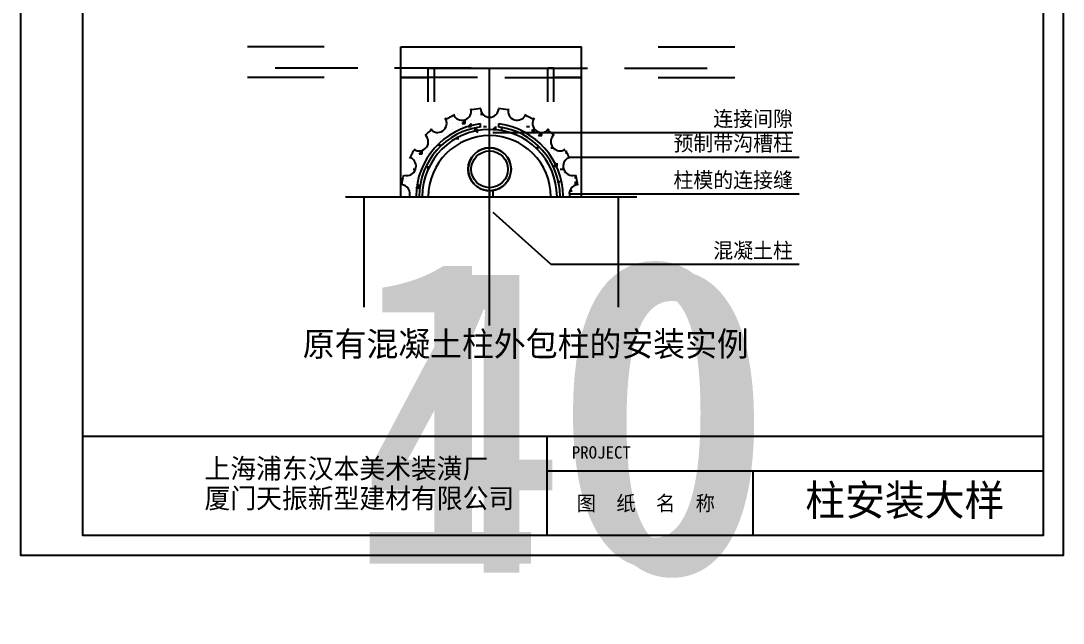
# Model space of a CAD drawing. Header units: metres. Extents: x -246.68 to -243.28, y -30.29 to -24.74.
# Drawn here: x -246.68 to -243.278, y -30.291 to -28.326 of the extents above; entities that cross this region are included whole.
import ezdxf

# ---------------------------------------------------------------- set-up
doc = ezdxf.new("R2010")
doc.units = ezdxf.units.M
for name, color, linetype in [('CEN', 4, 'Continuous'), ('DD', 4, 'Continuous'), ('DIM', 4, 'Continuous'), ('DRAW', 1, 'Continuous'), ('MAG', 6, 'Continuous'), ('YELLOW', 7, 'Continuous')]:
    doc.layers.add(name, color=color, linetype=linetype)
doc.dimstyles.get("Standard").update_dxf_attribs({"dimtxt": 2.5, "dimasz": 2.5, "dimexe": 1.25, "dimexo": 0.625, "dimtad": 1, "dimcen": 2.5, "dimazin": 3, "dimtfac": 1, "dimtmove": 0, "dimatfit": 3})

# ---------------------------------------------------------------- blocks, each defined once
blk = doc.blocks.new('HBTK1')
for p, q in [((0.25, 0.48), (4.12, 0.48)), ((2.12, 0.48), (2.12, 0.08)), ((2.12, 0.34), (4.12, 0.34)), ((2.95, 0.34), (2.95, 0.08))]:
    blk.add_line(p, q)
for points in [[(4.2, 5.94), (4.2, 0), (0, 0), (0, 5.94)], [(4.12, 5.8), (4.12, 0.08), (0.25, 0.08), (0.25, 5.8)]]:
    blk.add_lwpolyline(points, close=True)
for s, height, p in [('PROJECT', 0.05, (2.22, 0.39)), ('图  纸  名  称', 0.06, (2.24, 0.18))]:
    blk.add_text(s, height=height).set_placement(p)
at = {"layer": 'DD'}
for s, p in [('上海浦东汉本美术装潢厂', (0.74, 0.31)), ('厦门天振新型建材有限公司', (0.74, 0.19))]:
    blk.add_text(s, height=0.08, dxfattribs=at).set_placement(p)
blk = doc.blocks.new('*D1')
for p, q in [((-245.58, -28.48), (-245.83, -28.48)), ((-245.33, -28.59), (-245.33, -28.48)), ((-245.33, -28.48), (-244.96, -28.48)), ((-244.96, -28.59), (-244.96, -28.48)), ((-244.71, -28.48), (-244.46, -28.48))]:
    blk.add_line(p, q)
at = {"layer": 'Defpoints'}
for p in [(-245.33, -28.48), (-245.33, -28.59), (-244.96, -28.59)]:
    blk.add_point(p, dxfattribs=at)
at = {"layer": 'DIM', "insert": (-245.145, -27.355), "char_height": 1, "attachment_point": 5}
blk.add_mtext('300', dxfattribs=at)
blk = doc.blocks.new('*D2')
for p, q in [((-245.19, -28.51), (-245.44, -28.51)), ((-244.94, -28.59), (-244.94, -28.51)), ((-244.85, -28.51), (-244.94, -28.51)), ((-244.85, -28.59), (-244.85, -28.51)), ((-244.6, -28.51), (-244.35, -28.51))]:
    blk.add_line(p, q)
at = {"layer": 'Defpoints'}
for p in [(-244.85, -28.51), (-244.94, -28.59), (-244.85, -28.59)]:
    blk.add_point(p, dxfattribs=at)
at = {"layer": 'DIM', "insert": (-244.895, -29.635), "char_height": 1, "attachment_point": 5}
blk.add_mtext('40', dxfattribs=at)
blk = doc.blocks.new('*D3')
for p, q in [((-245.21, -28.48), (-245.46, -28.48)), ((-244.96, -28.59), (-244.96, -28.48)), ((-244.94, -28.48), (-244.96, -28.48)), ((-244.94, -28.59), (-244.94, -28.48)), ((-244.69, -28.48), (-244.44, -28.48))]:
    blk.add_line(p, q)
at = {"layer": 'Defpoints'}
for p in [(-244.94, -28.48), (-244.96, -28.59), (-244.94, -28.59)]:
    blk.add_point(p, dxfattribs=at)
at = {"layer": 'DIM', "insert": (-244.95, -29.605), "char_height": 1, "attachment_point": 5}
blk.add_mtext('10', dxfattribs=at)
blk = doc.blocks.new('*D4')
for p, q in [((-245.6, -28.48), (-245.85, -28.48)), ((-245.35, -28.59), (-245.35, -28.48)), ((-245.35, -28.48), (-245.33, -28.48)), ((-245.33, -28.59), (-245.33, -28.48)), ((-245.08, -28.48), (-244.83, -28.48))]:
    blk.add_line(p, q)
at = {"layer": 'Defpoints'}
for p in [(-245.35, -28.48), (-245.35, -28.59), (-245.33, -28.59)]:
    blk.add_point(p, dxfattribs=at)
at = {"layer": 'DIM', "insert": (-245.34, -27.355), "char_height": 1, "attachment_point": 5}
blk.add_mtext('10', dxfattribs=at)
blk = doc.blocks.new('*D5')
for p, q in [((-245.69, -28.51), (-245.94, -28.51)), ((-245.44, -28.59), (-245.44, -28.51)), ((-245.44, -28.51), (-245.35, -28.51)), ((-245.35, -28.59), (-245.35, -28.51)), ((-245.1, -28.51), (-244.85, -28.51))]:
    blk.add_line(p, q)
at = {"layer": 'Defpoints'}
for p in [(-245.44, -28.51), (-245.44, -28.59), (-245.35, -28.59)]:
    blk.add_point(p, dxfattribs=at)
at = {"layer": 'DIM', "insert": (-245.395, -27.385), "char_height": 1, "attachment_point": 5}
blk.add_mtext('40', dxfattribs=at)
blk = doc.blocks.new('*D6')
for p, q in [((-245.69, -28.41), (-245.94, -28.41)), ((-245.44, -28.9), (-245.44, -28.41)), ((-245.44, -28.41), (-244.85, -28.41)), ((-244.85, -28.9), (-244.85, -28.41)), ((-244.6, -28.41), (-244.35, -28.41))]:
    blk.add_line(p, q)
at = {"layer": 'Defpoints'}
for p in [(-245.44, -28.41), (-245.44, -28.9), (-244.85, -28.9)]:
    blk.add_point(p, dxfattribs=at)
at = {"layer": 'DIM', "insert": (-245.145, -27.285), "char_height": 1, "attachment_point": 5}
blk.add_mtext('400', dxfattribs=at)

msp = doc.modelspace()

# ---------------------------------------------------------------- linework, layer by layer
for p, q in [((-245.11, -28.61), (-245.11, -28.61)), ((-245.11, -28.61), (-245.11, -28.61)), ((-245.27, -28.64), (-245.27, -28.64)), ((-245.26, -28.64), (-245.26, -28.64)), ((-245.2, -28.62), (-245.2, -28.62)), ((-245.19, -28.63), (-245.19, -28.63)), ((-245.18, -28.63), (-245.18, -28.63)), ((-245.18, -28.63), (-245.18, -28.63)), ((-245.18, -28.63), (-245.17, -28.63)), ((-245.18, -28.63), (-245.17, -28.63)), ((-245.17, -28.63), (-245.17, -28.63)), ((-245.17, -28.63), (-245.17, -28.63)), ((-245.16, -28.64), (-245.16, -28.64)), ((-245.12, -28.62), (-245.12, -28.62)), ((-245.12, -28.62), (-245.12, -28.62)), ((-245.12, -28.62), (-245.12, -28.62)), ((-245.12, -28.64), (-245.12, -28.64)), ((-245.12, -28.64), (-245.12, -28.64)), ((-245.1, -28.62), (-245.1, -28.62)), ((-245.1, -28.62), (-245.1, -28.62)), ((-245.1, -28.63), (-245.1, -28.63)), ((-245.03, -28.64), (-245.03, -28.64)), ((-245.01, -28.64), (-245.01, -28.64)), ((-245.28, -28.65), (-245.28, -28.65)), ((-245.28, -28.67), (-245.28, -28.67)), ((-245.27, -28.66), (-245.27, -28.66)), ((-245.27, -28.66), (-245.27, -28.66)), ((-245.27, -28.66), (-245.27, -28.66)), ((-245.27, -28.66), (-245.27, -28.66)), ((-245.27, -28.66), (-245.27, -28.66)), ((-245.25, -28.66), (-245.25, -28.66)), ((-245.25, -28.67), (-245.25, -28.67)), ((-245.25, -28.67), (-245.25, -28.67)), ((-245.24, -28.65), (-245.24, -28.65)), ((-245.24, -28.66), (-245.23, -28.65)), ((-245.24, -28.66), (-245.23, -28.66)), ((-245.24, -28.67), (-245.24, -28.67)), ((-245.23, -28.66), (-245.23, -28.65)), ((-245.23, -28.66), (-245.23, -28.66)), ((-245.22, -28.67), (-245.21, -28.66)), ((-245.22, -28.67), (-245.21, -28.66)), ((-245.22, -28.67), (-245.21, -28.67)), ((-245.22, -28.67), (-245.21, -28.67)), ((-245.21, -28.65), (-245.21, -28.65)), ((-245.21, -28.66), (-245.21, -28.66)), ((-245.21, -28.67), (-245.21, -28.66)), ((-245.21, -28.67), (-245.21, -28.66)), ((-245.21, -28.67), (-245.21, -28.67)), ((-245.2, -28.65), (-245.2, -28.65)), ((-245.2, -28.67), (-245.2, -28.67)), ((-245.19, -28.66), (-245.19, -28.66)), ((-245.19, -28.67), (-245.19, -28.67)), ((-245.17, -28.65), (-245.17, -28.65)), ((-245.17, -28.67), (-245.16, -28.67)), ((-245.17, -28.67), (-245.16, -28.67)), ((-245.16, -28.66), (-245.16, -28.66)), ((-245.16, -28.66), (-245.16, -28.66)), ((-245.16, -28.67), (-245.16, -28.67)), ((-245.15, -28.67), (-245.15, -28.67)), ((-245.14, -28.67), (-245.14, -28.67)), ((-245.14, -28.68), (-245.13, -28.67)), ((-245.13, -28.66), (-245.13, -28.66)), ((-245.13, -28.66), (-245.13, -28.66)), ((-245.13, -28.66), (-245.13, -28.66)), ((-245.13, -28.68), (-245.13, -28.67)), ((-245.12, -28.65), (-245.12, -28.65)), ((-245.12, -28.66), (-245.12, -28.66)), ((-245.11, -28.67), (-245.11, -28.67)), ((-245.11, -28.68), (-245.11, -28.67)), ((-245.11, -28.68), (-245.11, -28.67)), ((-245.1, -28.65), (-245.1, -28.65)), ((-245.1, -28.66), (-245.1, -28.66)), ((-245.09, -28.65), (-245.09, -28.65)), ((-245.09, -28.67), (-245.09, -28.67)), ((-245.07, -28.67), (-245.07, -28.67)), ((-245.05, -28.65), (-245.05, -28.65)), ((-245.05, -28.66), (-245.05, -28.66)), ((-245.05, -28.67), (-245.05, -28.67)), ((-245.05, -28.67), (-245.05, -28.67)), ((-245.03, -28.66), (-245.03, -28.66)), ((-245.03, -28.67), (-245.03, -28.67)), ((-245.03, -28.67), (-245.02, -28.67)), ((-245.03, -28.67), (-245.03, -28.67)), ((-245.03, -28.67), (-245.02, -28.67)), ((-245.01, -28.65), (-245.01, -28.65)), ((-245.01, -28.67), (-245.01, -28.67)), ((-245.35, -28.69), (-245.35, -28.69)), ((-245.35, -28.71), (-245.35, -28.71)), ((-245.35, -28.71), (-245.35, -28.71)), ((-245.32, -28.7), (-245.32, -28.7)), ((-245.32, -28.7), (-245.32, -28.7)), ((-245.31, -28.7), (-245.31, -28.7)), ((-245.31, -28.71), (-245.31, -28.71)), ((-245.31, -28.71), (-245.31, -28.71)), ((-245.31, -28.71), (-245.31, -28.71)), ((-245.31, -28.71), (-245.31, -28.71)), ((-245.3, -28.7), (-245.3, -28.7)), ((-245.28, -28.7), (-245.28, -28.7)), ((-245.27, -28.68), (-245.27, -28.68)), ((-245.27, -28.69), (-245.27, -28.69)), ((-245.27, -28.7), (-245.27, -28.7)), ((-245.27, -28.7), (-245.27, -28.7)), ((-245.26, -28.71), (-245.25, -28.71)), ((-245.26, -28.71), (-245.25, -28.71)), ((-245.25, -28.71), (-245.25, -28.71)), ((-245.24, -28.7), (-245.24, -28.7)), ((-245.24, -28.7), (-245.24, -28.7)), ((-245.23, -28.69), (-245.23, -28.69)), ((-245.22, -28.69), (-245.22, -28.69)), ((-245.21, -28.69), (-245.21, -28.69)), ((-245.2, -28.68), (-245.19, -28.69)), ((-245.2, -28.68), (-245.19, -28.68)), ((-245.19, -28.69), (-245.19, -28.68)), ((-245.18, -28.68), (-245.18, -28.68)), ((-245.17, -28.68), (-245.17, -28.68)), ((-245.14, -28.68), (-245.14, -28.68)), ((-245.14, -28.68), (-245.14, -28.68)), ((-245.14, -28.68), (-245.13, -28.68)), ((-245.12, -28.68), (-245.12, -28.68)), ((-245.11, -28.68), (-245.11, -28.68)), ((-245.1, -28.68), (-245.1, -28.68)), ((-245.09, -28.68), (-245.09, -28.68)), ((-245.09, -28.69), (-245.09, -28.69)), ((-245.09, -28.69), (-245.09, -28.69)), ((-245.06, -28.68), (-245.06, -28.68)), ((-245.06, -28.68), (-245.06, -28.68)), ((-245.06, -28.68), (-245.06, -28.68)), ((-245.06, -28.68), (-245.06, -28.68)), ((-245.06, -28.69), (-245.06, -28.69)), ((-245.06, -28.69), (-245.06, -28.69)), ((-245.06, -28.69), (-245.06, -28.69)), ((-245.06, -28.7), (-245.06, -28.7)), ((-245.06, -28.7), (-245.06, -28.7)), ((-245.05, -28.69), (-245.05, -28.69)), ((-245.05, -28.7), (-245.05, -28.7)), ((-245.02, -28.68), (-245.02, -28.68)), ((-245.02, -28.69), (-245.02, -28.69)), ((-245, -28.69), (-245.01, -28.68)), ((-245.01, -28.69), (-245.01, -28.68)), ((-245.01, -28.69), (-245.01, -28.69)), ((-245.01, -28.69), (-245.01, -28.69)), ((-245.01, -28.69), (-245, -28.69)), ((-245.01, -28.71), (-245.01, -28.71)), ((-245, -28.71), (-245, -28.71)), ((-244.99, -28.7), (-244.98, -28.69)), ((-244.99, -28.7), (-244.98, -28.7)), ((-244.99, -28.71), (-244.99, -28.71)), ((-244.98, -28.7), (-244.98, -28.69)), ((-244.98, -28.7), (-244.98, -28.7)), ((-244.98, -28.7), (-244.98, -28.7)), ((-244.98, -28.7), (-244.98, -28.7)), ((-244.98, -28.71), (-244.98, -28.71)), ((-244.97, -28.71), (-244.97, -28.71)), ((-244.97, -28.71), (-244.97, -28.71)), ((-244.96, -28.69), (-244.95, -28.69)), ((-244.96, -28.69), (-244.95, -28.69)), ((-244.95, -28.69), (-244.95, -28.69)), ((-244.95, -28.7), (-244.95, -28.7)), ((-244.95, -28.71), (-244.95, -28.71)), ((-244.94, -28.71), (-244.94, -28.71)), ((-245.35, -28.74), (-245.35, -28.74)), ((-245.34, -28.73), (-245.34, -28.73)), ((-245.33, -28.74), (-245.33, -28.74)), ((-245.32, -28.73), (-245.32, -28.73)), ((-245.32, -28.73), (-245.31, -28.73)), ((-245.32, -28.73), (-245.31, -28.73)), ((-245.31, -28.73), (-245.31, -28.73)), ((-245.31, -28.73), (-245.31, -28.73)), ((-245.31, -28.74), (-245.31, -28.74)), ((-245.3, -28.74), (-245.3, -28.74)), ((-245.29, -28.73), (-245.29, -28.73)), ((-245.02, -28.72), (-245.02, -28.72)), ((-244.99, -28.74), (-245, -28.74)), ((-245, -28.74), (-244.99, -28.74)), ((-245, -28.74), (-245, -28.74)), ((-244.99, -28.74), (-244.99, -28.74)), ((-244.98, -28.74), (-244.98, -28.74)), ((-244.97, -28.73), (-244.97, -28.73)), ((-244.97, -28.73), (-244.97, -28.73)), ((-244.95, -28.74), (-244.94, -28.74)), ((-244.95, -28.74), (-244.94, -28.74)), ((-244.94, -28.74), (-244.94, -28.74)), ((-245.4, -28.76), (-245.4, -28.76)), ((-245.4, -28.76), (-245.4, -28.76)), ((-245.4, -28.76), (-245.4, -28.76)), ((-245.4, -28.77), (-245.4, -28.77)), ((-245.39, -28.77), (-245.39, -28.77)), ((-245.39, -28.77), (-245.39, -28.77)), ((-245.38, -28.76), (-245.37, -28.75)), ((-245.38, -28.76), (-245.37, -28.76)), ((-245.38, -28.77), (-245.38, -28.77)), ((-245.37, -28.76), (-245.37, -28.75)), ((-245.36, -28.76), (-245.36, -28.76)), ((-245.35, -28.75), (-245.35, -28.75)), ((-245.35, -28.76), (-245.35, -28.76)), ((-245.35, -28.76), (-245.35, -28.76)), ((-245.35, -28.76), (-245.35, -28.76)), ((-245.35, -28.76), (-245.35, -28.76)), ((-245.35, -28.77), (-245.35, -28.77)), ((-245.34, -28.76), (-245.34, -28.76)), ((-245.34, -28.77), (-245.34, -28.77)), ((-245.33, -28.78), (-245.33, -28.78)), ((-245.33, -28.78), (-245.33, -28.78)), ((-245.32, -28.75), (-245.32, -28.75)), ((-245.31, -28.75), (-245.31, -28.75)), ((-245.29, -28.77), (-245.29, -28.77)), ((-244.99, -28.75), (-244.99, -28.75)), ((-244.98, -28.76), (-244.98, -28.76)), ((-244.97, -28.76), (-244.97, -28.76)), ((-244.96, -28.78), (-244.96, -28.78)), ((-244.96, -28.78), (-244.96, -28.78)), ((-244.96, -28.78), (-244.96, -28.78)), ((-244.95, -28.75), (-244.95, -28.75)), ((-244.94, -28.75), (-244.94, -28.75)), ((-244.94, -28.76), (-244.94, -28.76)), ((-244.94, -28.78), (-244.94, -28.78)), ((-244.94, -28.78), (-244.94, -28.78)), ((-244.93, -28.76), (-244.93, -28.76)), ((-244.93, -28.77), (-244.93, -28.77)), ((-244.92, -28.75), (-244.92, -28.75)), ((-244.91, -28.75), (-244.91, -28.75)), ((-244.91, -28.75), (-244.91, -28.75)), ((-244.91, -28.77), (-244.91, -28.77)), ((-244.91, -28.78), (-244.91, -28.78)), ((-244.9, -28.75), (-244.9, -28.76)), ((-244.9, -28.75), (-244.9, -28.75)), ((-244.9, -28.76), (-244.9, -28.76)), ((-244.89, -28.76), (-244.89, -28.76)), ((-245.4, -28.81), (-245.39, -28.81)), ((-245.4, -28.81), (-245.39, -28.81)), ((-245.4, -28.81), (-245.39, -28.81)), ((-245.4, -28.81), (-245.39, -28.81)), ((-245.39, -28.79), (-245.39, -28.79)), ((-245.39, -28.81), (-245.39, -28.81)), ((-245.39, -28.81), (-245.39, -28.81)), ((-245.39, -28.81), (-245.39, -28.81)), ((-245.38, -28.79), (-245.38, -28.79)), ((-245.38, -28.81), (-245.38, -28.81)), ((-245.36, -28.79), (-245.36, -28.79)), ((-245.36, -28.81), (-245.36, -28.81)), ((-245.35, -28.79), (-245.35, -28.79)), ((-245.35, -28.8), (-245.35, -28.8)), ((-245.35, -28.81), (-245.35, -28.8)), ((-245.35, -28.81), (-245.35, -28.8)), ((-245.35, -28.81), (-245.35, -28.81)), ((-245.35, -28.81), (-245.35, -28.81)), ((-245.35, -28.81), (-245.35, -28.81)), ((-244.96, -28.79), (-244.96, -28.79)), ((-244.95, -28.79), (-244.95, -28.79)), ((-244.94, -28.8), (-244.93, -28.79)), ((-244.94, -28.8), (-244.94, -28.8)), ((-244.94, -28.8), (-244.93, -28.8)), ((-244.93, -28.8), (-244.93, -28.79)), ((-244.93, -28.81), (-244.93, -28.81)), ((-244.92, -28.79), (-244.92, -28.79)), ((-244.92, -28.81), (-244.91, -28.81)), ((-244.92, -28.81), (-244.91, -28.81)), ((-244.91, -28.79), (-244.91, -28.79)), ((-244.91, -28.8), (-244.91, -28.8)), ((-244.91, -28.81), (-244.91, -28.81)), ((-245.42, -28.84), (-245.42, -28.84)), ((-245.4, -28.82), (-245.4, -28.82)), ((-245.4, -28.84), (-245.4, -28.84)), ((-245.39, -28.82), (-245.39, -28.82)), ((-245.39, -28.82), (-245.39, -28.82)), ((-245.39, -28.84), (-245.39, -28.84)), ((-245.37, -28.84), (-245.37, -28.84)), ((-244.94, -28.83), (-244.94, -28.83)), ((-244.93, -28.82), (-244.93, -28.82)), ((-244.92, -28.84), (-244.92, -28.84)), ((-244.91, -28.82), (-244.91, -28.82)), ((-244.9, -28.83), (-244.9, -28.83)), ((-244.9, -28.83), (-244.9, -28.83)), ((-244.89, -28.83), (-244.89, -28.83)), ((-244.88, -28.84), (-244.88, -28.84)), ((-244.87, -28.84), (-244.87, -28.83)), ((-244.87, -28.84), (-244.87, -28.83)), ((-244.87, -28.84), (-244.87, -28.84)), ((-244.87, -28.84), (-244.87, -28.84)), ((-245.43, -28.85), (-245.43, -28.85)), ((-245.42, -28.85), (-245.42, -28.85)), ((-245.41, -28.86), (-245.41, -28.86)), ((-245.41, -28.86), (-245.41, -28.86)), ((-245.41, -28.86), (-245.41, -28.86)), ((-245.4, -28.85), (-245.4, -28.85)), ((-245.39, -28.86), (-245.39, -28.86)), ((-245.39, -28.87), (-245.38, -28.86)), ((-245.39, -28.87), (-245.39, -28.87)), ((-245.39, -28.87), (-245.38, -28.87)), ((-245.39, -28.88), (-245.39, -28.88)), ((-245.38, -28.85), (-245.38, -28.85)), ((-245.38, -28.87), (-245.38, -28.86)), ((-245.38, -28.87), (-245.38, -28.87)), ((-245.15, -28.88), (-245.15, -28.9)), ((-245.15, -28.88), (-245.15, -28.9)), ((-245.14, -28.88), (-245.14, -28.9)), ((-244.93, -28.85), (-244.92, -28.85)), ((-244.93, -28.85), (-244.92, -28.85)), ((-244.93, -28.86), (-244.93, -28.86)), ((-244.93, -28.86), (-244.93, -28.86)), ((-244.93, -28.86), (-244.93, -28.86)), ((-244.93, -28.86), (-244.93, -28.86)), ((-244.92, -28.85), (-244.92, -28.85)), ((-244.92, -28.86), (-244.92, -28.86)), ((-244.91, -28.85), (-244.91, -28.85)), ((-244.91, -28.86), (-244.91, -28.86)), ((-244.91, -28.87), (-244.91, -28.87)), ((-244.91, -28.87), (-244.91, -28.87)), ((-244.91, -28.88), (-244.91, -28.88)), ((-244.9, -28.88), (-244.9, -28.88)), ((-244.89, -28.86), (-244.89, -28.86)), ((-244.89, -28.88), (-244.88, -28.88)), ((-244.88, -28.85), (-244.88, -28.85)), ((-244.87, -28.86), (-244.87, -28.85)), ((-244.87, -28.86), (-244.87, -28.85)), ((-244.87, -28.86), (-244.87, -28.86)), ((-244.87, -28.87), (-244.87, -28.87)), ((-245.56, -28.9), (-244.73, -28.9)), ((-245.56, -28.9), (-245.56, -29.26)), ((-245.41, -28.9), (-245.41, -28.9)), ((-245.39, -28.89), (-245.39, -28.89)), ((-245.39, -28.9), (-245.39, -28.9)), ((-245.38, -28.89), (-245.38, -28.89)), ((-245.37, -28.89), (-245.37, -28.89)), ((-245.37, -28.89), (-245.37, -28.89)), ((-244.93, -28.9), (-244.93, -28.9)), ((-244.92, -28.89), (-244.92, -28.89)), ((-244.91, -28.89), (-244.91, -28.89)), ((-244.89, -28.89), (-244.89, -28.89)), ((-244.89, -28.89), (-244.89, -28.89)), ((-244.89, -28.89), (-244.89, -28.89)), ((-244.89, -28.9), (-244.89, -28.9)), ((-244.88, -28.9), (-244.88, -28.9)), ((-244.73, -28.9), (-244.73, -29.26))]:
    msp.add_line(p, q)
for radius in [0.07, 0.06]:
    msp.add_circle((-245.15, -28.81), radius)
msp.add_arc((-245.15, -28.81), 0.07, 274.62, 265.38)
at = {"layer": 'CEN'}
for p, q in [((-245.15, -29.32), (-245.15, -28.48)), ((-245.62, -28.9), (-244.67, -28.9))]:
    msp.add_line(p, q, dxfattribs=at)
at = {"layer": 'DIM'}
for p, q in [((-245.14, -28.69), (-244.16, -28.69)), ((-244.89, -28.77), (-244.14, -28.77)), ((-244.89, -28.89), (-244.14, -28.89)), ((-245.14, -28.95), (-244.95, -29.12)), ((-244.95, -29.12), (-244.14, -29.12))]:
    msp.add_line(p, q, dxfattribs=at)
msp.add_arc((-245.15, -28.9), 0.2, 0, 180, dxfattribs=at)
at = {"layer": 'DRAW'}
for centre, radius, start, end in [((-245.32, -28.66), 0.03, 216.91, 34.06), ((-245.15, -28.9), 0.29, 113.19, 119.75), ((-245.24, -28.62), 0.03, 200.32, 14.59), ((-245.15, -28.9), 0.29, 95.73, 101.73), ((-245.15, -28.61), 0.03, 182.87, 357.13), ((-245.15, -28.61), 0.03, 182.87, 357.13), ((-245.15, -28.9), 0.29, 78.27, 84.27), ((-245.06, -28.62), 0.03, 165.41, 339.68), ((-245.15, -28.9), 0.29, 60.25, 66.81), ((-244.98, -28.66), 0.03, 145.94, 323.09), ((-245.38, -28.72), 0.03, 235.83, 50.2), ((-245.15, -28.9), 0.29, 130.4, 136.39), ((-245.15, -28.9), 0.29, 43.61, 49.6), ((-244.92, -28.72), 0.03, 129.8, 304.17), ((-245.42, -28.8), 0.03, 253.09, 67.36), ((-245.15, -28.9), 0.29, 148.5, 154.49), ((-244.88, -28.8), 0.03, 112.64, 286.91), ((-245.15, -28.9), 0.29, 25.51, 31.5), ((-245.15, -28.9), 0.29, 165.96, 172.52), ((-245.15, -28.9), 0.29, 7.48, 14.04), ((-245.44, -28.89), 0.03, 339.05, 86.83), ((-244.86, -28.89), 0.03, 93.17, 200.95)]:
    msp.add_arc(centre, radius, start, end, dxfattribs=at)
at = {"layer": 'MAG'}
for p, q in [((-245.18, -28.67), (-245.18, -28.66)), ((-245.12, -28.67), (-245.12, -28.66))]:
    msp.add_line(p, q, dxfattribs=at)
for radius, start, end in [(0.24, 97.36, 179.49), (0.23, 97.06, 179.73), (0.23, 0.27, 82.94), (0.24, 0.51, 82.64)]:
    msp.add_arc((-245.15, -28.9), radius, start, end, dxfattribs=at)
at = {"layer": 'YELLOW'}
msp.add_arc((-245.15, -28.9), 0.22, 0, 180, dxfattribs=at)

# ---------------------------------------------------------------- block references
at = {"xscale": 0.81, "yscale": 0.81, "zscale": 0.81}
msp.add_blockref('HBTK1', (-246.68, -30.07), dxfattribs=at)

# ---------------------------------------------------------------- texts
for s, height, p in [('连接间隙', 0.05, (-244.42, -28.67)), ('预制带沟槽柱', 0.05, (-244.55, -28.75)), ('柱模的连接缝', 0.05, (-244.55, -28.87)), ('混凝土柱', 0.05, (-244.42, -29.1)), ('原有混凝土柱外包柱的安装实例', 0.08, (-245.76, -29.42)), ('柱安装大样', 0.1, (-244.12, -29.94))]:
    msp.add_text(s, height=height).set_placement(p)

# ---------------------------------------------------------------- dimensions: what is measured, and where the dimension line sits
at = {"layer": 'DIM'}
for base, p1, p2, text, picture, middle in [((-245.44, -28.41), (-245.44, -28.9), (-244.85, -28.9), '400', '*D6', (-245.145, -27.285)), ((-245.33, -28.48), (-245.33, -28.59), (-244.96, -28.59), '300', '*D1', (-245.145, -27.355)), ((-245.35, -28.48), (-245.35, -28.59), (-245.33, -28.59), '10', '*D4', (-245.34, -27.355)), ((-245.44, -28.51), (-245.44, -28.59), (-245.35, -28.59), '40', '*D5', (-245.395, -27.385)), ((-244.94, -28.48), (-244.94, -28.59), (-244.96, -28.59), '10', '*D3', (-244.95, -29.605)), ((-244.85, -28.51), (-244.85, -28.59), (-244.94, -28.59), '40', '*D2', (-244.895, -29.635))]:
    dim = msp.add_linear_dim(base=base, p1=p1, p2=p2, text=text, dimstyle='Standard', dxfattribs=at)
    dim.commit()
    dim.dimension.update_dxf_attribs({"geometry": picture, "text_midpoint": middle})

doc.saveas('drawing.dxf')
